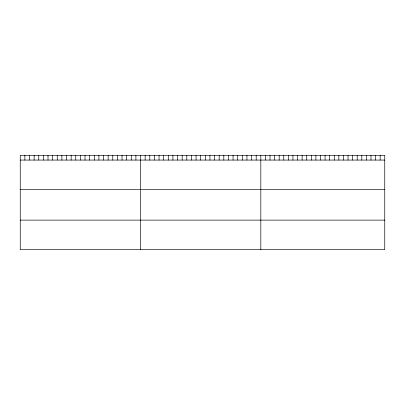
<?xml version="1.0" encoding="UTF-8"?>
<svg xmlns="http://www.w3.org/2000/svg" width="405" height="405" viewBox="0 0 405 405"><rect width="100%" height="100%" fill="white"/><g stroke="black" fill="none" stroke-linecap="round" stroke-linejoin="round"><path stroke-width="0.61" d="M384.75 160.066L384.75 249.698L20.25 249.698L20.25 155.302L384.75 155.302L384.75 160.066L20.25 160.066M20.25 189.646L384.75 189.646M20.25 220.123L384.75 220.123M380.158 155.302L380.158 160.066M375.572 155.302L375.572 160.066M370.98 155.302L370.98 160.066M366.388 155.302L366.388 160.066M361.802 155.302L361.802 160.066M357.21 155.302L357.21 160.066M352.618 155.302L352.618 160.066M348.032 155.302L348.032 160.066M343.44 155.302L343.44 160.066M338.848 155.302L338.848 160.066M334.262 155.302L334.262 160.066M329.67 155.302L329.67 160.066M325.078 155.302L325.078 160.066M320.492 155.302L320.492 160.066M315.9 155.302L315.9 160.066M311.308 155.302L311.308 160.066M306.722 155.302L306.722 160.066M302.13 155.302L302.13 160.066M297.538 155.302L297.538 160.066M292.952 155.302L292.952 160.066M288.36 155.302L288.36 160.066M283.768 155.302L283.768 160.066M279.182 155.302L279.182 160.066M274.59 155.302L274.59 160.066M269.998 155.302L269.998 160.066M265.412 155.302L265.412 160.066M260.82 155.302L260.82 249.698M256.193 155.302L256.193 160.066M251.566 155.302L251.566 160.066M246.939 155.302L246.939 160.066M242.317 155.302L242.317 160.066M237.689 155.302L237.689 160.066M233.062 155.302L233.062 160.066M228.435 155.302L228.435 160.066M223.808 155.302L223.808 160.066M219.181 155.302L219.181 160.066M214.559 155.302L214.559 160.066M209.932 155.302L209.932 160.066M205.305 155.302L205.305 160.066M200.677 155.302L200.677 160.066M196.05 155.302L196.05 160.066M191.423 155.302L191.423 160.066M186.796 155.302L186.796 160.066M182.174 155.302L182.174 160.066M177.547 155.302L177.547 160.066M172.92 155.302L172.92 160.066M168.293 155.302L168.293 160.066M163.666 155.302L163.666 160.066M159.038 155.302L159.038 160.066M154.416 155.302L154.416 160.066M149.789 155.302L149.789 160.066M145.162 155.302L145.162 160.066M140.535 155.302L140.535 249.698M135.908 155.302L135.908 160.066M131.281 155.302L131.281 160.066M126.654 155.302L126.654 160.066M122.032 155.302L122.032 160.066M117.404 155.302L117.404 160.066M112.777 155.302L112.777 160.066M108.15 155.302L108.15 160.066M103.523 155.302L103.523 160.066M98.896 155.302L98.896 160.066M94.274 155.302L94.274 160.066M89.647 155.302L89.647 160.066M85.02 155.302L85.02 160.066M80.392 155.302L80.392 160.066M75.765 155.302L75.765 160.066M71.138 155.302L71.138 160.066M66.511 155.302L66.511 160.066M61.889 155.302L61.889 160.066M57.262 155.302L57.262 160.066M52.635 155.302L52.635 160.066M48.008 155.302L48.008 160.066M43.381 155.302L43.381 160.066M38.753 155.302L38.753 160.066M34.131 155.302L34.131 160.066M29.504 155.302L29.504 160.066M24.877 155.302L24.877 160.066"/></g></svg>
